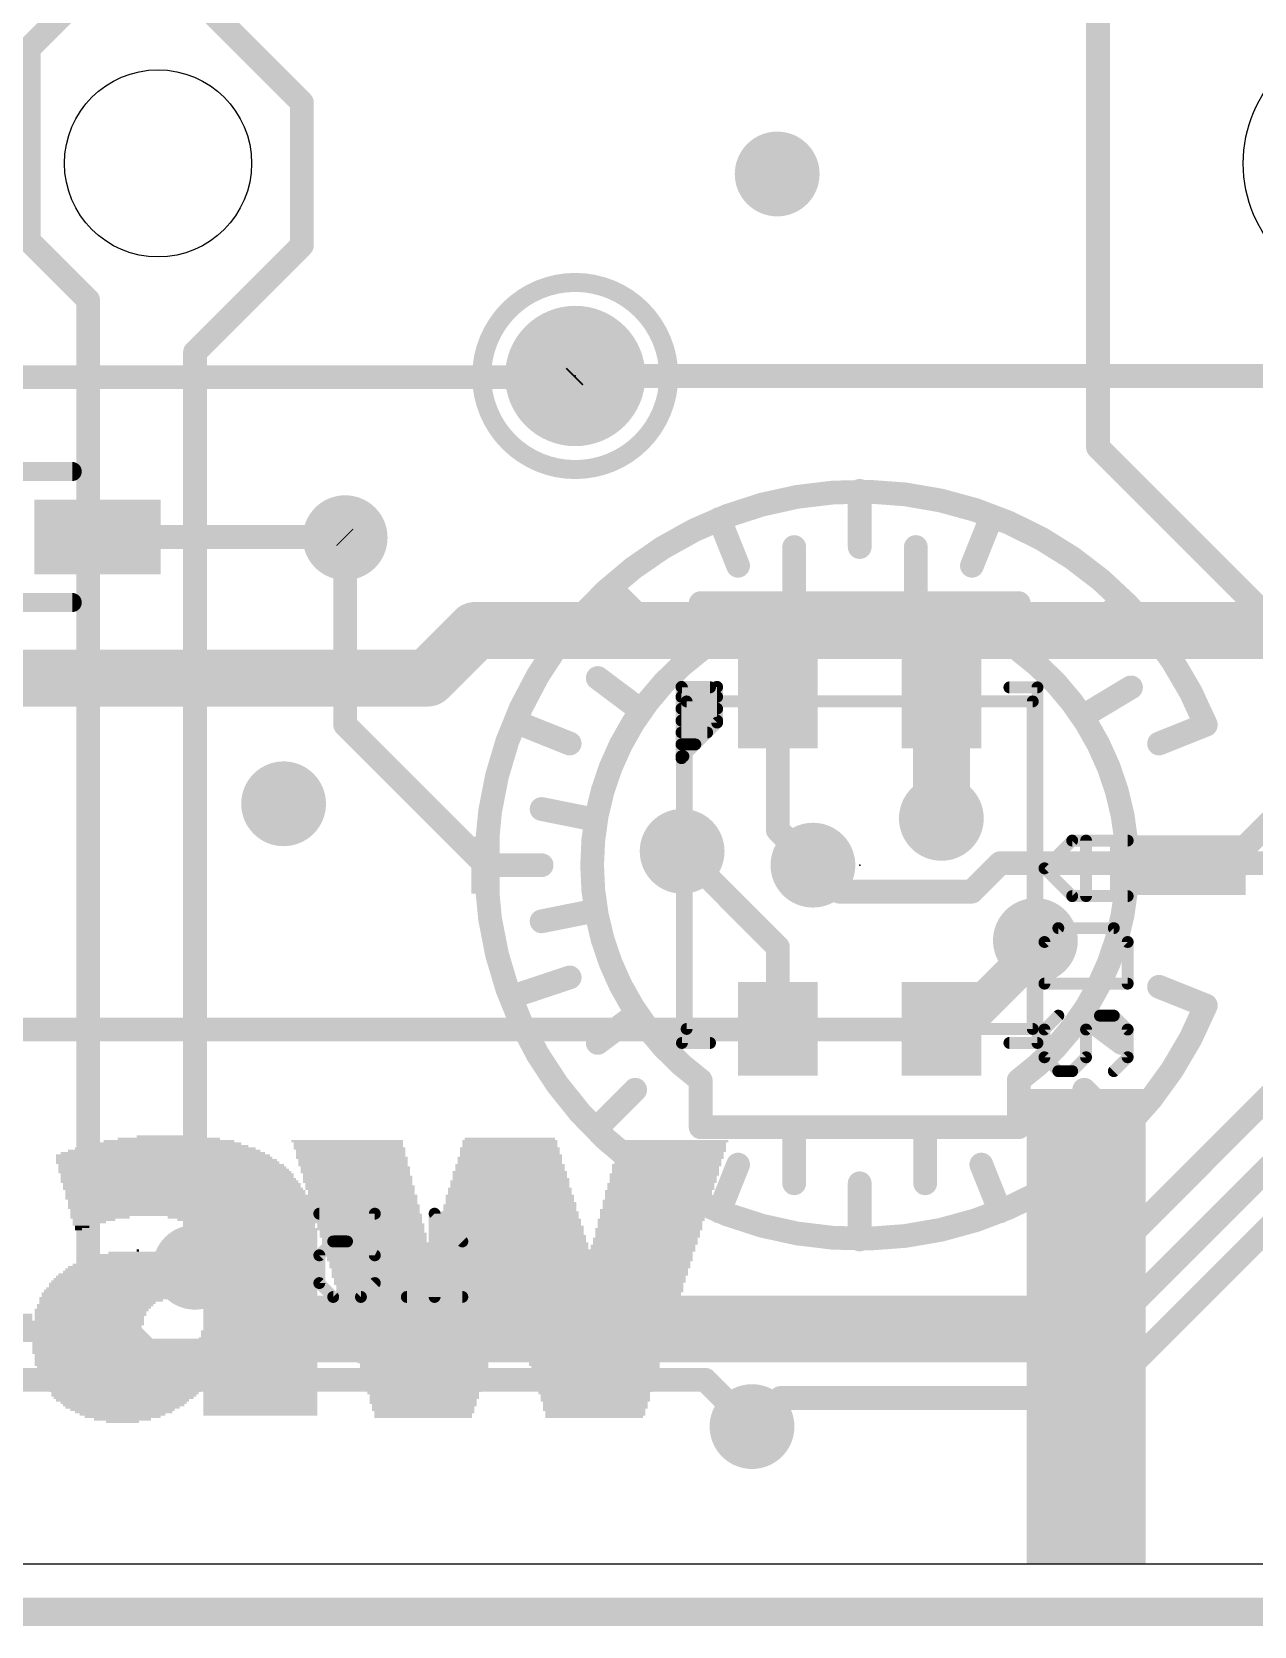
# Model space of a CAD drawing. Extents: x -30.6 to 30.6, y -30.6 to 30.6.
# Drawn here: x -16.35 to -3.28, y -30.63 to -13.59 of the extents above; entities that cross this region are included whole.
import ezdxf

# ---------------------------------------------------------------- set-up
doc = ezdxf.new("R2010")
doc.units = 0
for name, color, linetype in [('1', 12, 'CONTINUOUS'), ('16', 5, 'CONTINUOUS'), ('18', 110, 'CONTINUOUS'), ('20', 53, 'CONTINUOUS'), ('21', 40, 'CONTINUOUS'), ('22', 53, 'CONTINUOUS'), ('23', 40, 'CONTINUOUS'), ('24', 6, 'CONTINUOUS')]:
    doc.layers.add(name, color=color, linetype=linetype)

# ---------------------------------------------------------------- blocks, each defined once
blk = doc.blocks.new('RECT')
blk.add_solid([(-0.5, -0.5), (0.5, -0.5), (-0.5, 0.5), (0.5, 0.5)])
blk = doc.blocks.new('PIE')
at = {"const_width": 0.5}
blk.add_lwpolyline([(0, -0.25, 1), (0, 0.25, 1), (0, -0.25)], format="xyb", dxfattribs=at)
blk = doc.blocks.new('ROUNDV')
at = {"const_width": 0.5}
blk.add_lwpolyline([(0, -0.25, 1), (0, 0.25, 1), (0, -0.25)], format="xyb", dxfattribs=at)

msp = doc.modelspace()

# ---------------------------------------------------------------- linework, layer by layer
at = {"layer": '1'}
for points, const_width in [([(-16.4794, -17.2854), (-10.5544, -17.2854)], 0.254), ([(-10.5544, -17.2854), (-10.541, -17.272)], 0.254), ([(-10.541, -17.272), (0.2406, -17.272)], 0.254), ([(-15.647, -18.993), (-13.007, -18.993)], 0.254), ([(-13.007, -18.993), (-13, -19)], 0.254), ([(-11.61, -19.992), (-12.118, -20.5)], 0.6096), ([(-6.627, -19.992), (-11.61, -19.992)], 0.6096), ([(-6.627, -19.992), (2.024, -19.992)], 0.6096), ([(-6.627, -19.992), (-6.627, -22)], 0.6096), ([(-12.118, -20.5), (-17.018, -20.5)], 0.6096), ([(-7.7166, -22.7834), (-8, -22.5)], 0.254), ([(-5.9981, -22.479), (-6.3025, -22.7834)], 0.254), ([(-0.127, -22.479), (-5.9981, -22.479)], 0.254), ([(-6.3025, -22.7834), (-7.7166, -22.7834)], 0.254), ([(-5.6219, -23.5289), (-5.6219, -23.3049)], 0.254), ([(-6.35, -24.257), (-5.6219, -23.5289)], 0.254), ([(-21.243, -24.257), (-6.35, -24.257)], 0.254), ([(-13.97, -27.432), (-14.605, -26.797)], 0.254), ([(-5.08, -27.432), (-13.97, -27.432)], 0.254), ([(-21.717, -28), (-9.151, -28)], 0.254), ([(-9.151, -28), (-8.651, -28.5)], 0.254), ([(-30.48, -30.48), (30.48, -30.48)], 0.3048)]:
    msp.add_lwpolyline(points, dxfattribs=dict(at, const_width=const_width))
for points, const_width in [([(-10.5993, -17.2405, 1), (-10.5095, -17.3303)], 0.127), ([(-10.541, -17.2085, 1), (-10.541, -17.3355)], 0.127), ([(-10.4961, -17.3169, 1), (-10.5859, -17.2271)], 0.127), ([(-10.5544, -17.3489, 1), (-10.5544, -17.2219)], 0.127), ([(-15.647, -18.9295, 1), (-15.647, -19.0565)], 0.127), ([(-12.9621, -18.9481, 1), (-13.0519, -19.0379)], 0.127), ([(-13.0449, -19.0449, 1), (-12.9551, -18.9551)], 0.127), ([(-13.007, -19.0565, 1), (-13.007, -18.9295)], 0.127), ([(-11.61, -19.8396, 1), (-11.61, -20.1444)], 0.3048), ([(-11.5022, -20.0998, 1), (-11.7178, -19.8842)], 0.3048), ([(-6.627, -19.8396, 1), (-6.627, -20.1444)], 0.3048), ([(-6.4746, -19.992, 1), (-6.7794, -19.992)], 0.3048), ([(-6.627, -20.1444, 1), (-6.627, -19.8396)], 0.3048), ([(-12.2258, -20.3922, 1), (-12.0102, -20.6078)], 0.3048), ([(-12.118, -20.6524, 1), (-12.118, -20.3476)], 0.3048), ([(-6.7794, -22, 1), (-6.4746, -22)], 0.3048), ([(-7.9551, -22.4551, 1), (-8.0449, -22.5449)], 0.127), ([(-5.9981, -22.4155, 1), (-5.9981, -22.5425)], 0.127), ([(-5.9532, -22.5239, 1), (-6.043, -22.4341)], 0.127), ([(-7.7166, -22.7199, 1), (-7.7166, -22.8469)], 0.127), ([(-6.3025, -22.8469, 1), (-6.3025, -22.7199)], 0.127), ([(-7.7615, -22.8283, 1), (-7.6717, -22.7385)], 0.127), ([(-6.3474, -22.7385, 1), (-6.2576, -22.8283)], 0.127), ([(-5.5584, -23.3049, 1), (-5.6854, -23.3049)], 0.127), ([(-5.6854, -23.5289, 1), (-5.5584, -23.5289)], 0.127), ([(-5.577, -23.5738, 1), (-5.6668, -23.484)], 0.127), ([(-6.3949, -24.2121, 1), (-6.3051, -24.3019)], 0.127), ([(-6.35, -24.3205, 1), (-6.35, -24.1935)], 0.127), ([(-14.5601, -26.7521, 1), (-14.6499, -26.8419)], 0.127), ([(-13.97, -27.3685, 1), (-13.97, -27.4955)], 0.127), ([(-14.0149, -27.4769, 1), (-13.9251, -27.3871)], 0.127), ([(-5.08, -27.4955, 1), (-5.08, -27.3685)], 0.127), ([(-9.1061, -27.9551, 1), (-9.1959, -28.0449)], 0.127), ([(-9.151, -28.0635, 1), (-9.151, -27.9365)], 0.127), ([(-8.6959, -28.5449, 1), (-8.6061, -28.4551)], 0.127)]:
    msp.add_lwpolyline(points, format="xyb", dxfattribs=dict(at, const_width=const_width))
at = {"layer": '16'}
for points, const_width in [([(-4.953, -18.034), (-4.953, -12.319)], 0.254), ([(-16.381, -13.7705), (-15.0622, -12.4517)], 0.254), ([(-13.462, -14.351), (-14.605, -13.208)], 0.254), ([(-16.381, -15.826), (-16.381, -13.7705)], 0.254), ([(-13.462, -15.875), (-13.462, -14.351)], 0.254), ([(-15.748, -16.459), (-16.381, -15.826)], 0.254), ([(-14.605, -17.018), (-13.462, -15.875)], 0.254), ([(-15.748, -27.051), (-15.748, -16.459)], 0.254), ([(-14.605, -26.797), (-14.605, -17.018)], 0.254), ([(-2.794, -20.193), (-4.953, -18.034)], 0.254), ([(-7.5, -18.5), (-7.5, -19.1)], 0.254), ([(-9, -18.8), (-8.8, -19.3)], 0.254), ([(-6.1, -18.8), (-6.3, -19.3)], 0.254), ([(-13, -21), (-13, -19)], 0.254), ([(-8.2, -19.7), (-8.2, -19.1)], 0.254), ([(-6.9, -19.7), (-6.9, -19.1)], 0.254), ([(-10.1, -19.6), (-9.8, -19.9)], 0.254), ([(-9.2, -20.2), (-9.2, -19.7)], 0.254), ([(-9.2, -19.7), (-8.2, -19.7)], 0.254), ([(-8.2, -19.7), (-6.9, -19.7)], 0.254), ([(-6.9, -19.7), (-5.8, -19.7)], 0.254), ([(-5.8, -20.2), (-5.8, -19.7)], 0.254), ([(-4.7, -19.7), (-5.1, -20)], 0.254), ([(-9.9, -20.8), (-10.3, -20.5)], 0.254), ([(-6.625, -20.75), (-6.625, -21.998)], 0.6096), ([(-5.1, -20.9), (-4.6, -20.6)], 0.254), ([(-8.375, -20.75), (-8.375, -22.125)], 0.254), ([(-11.5, -22.5), (-13, -21)], 0.254), ([(-11.1, -21), (-10.6, -21.2)], 0.254), ([(-3.8, -21), (-4.3, -21.2)], 0.254), ([(-3.577, -22.5), (-2.794, -21.717)], 0.254), ([(-10.4, -22), (-10.9, -21.9)], 0.254), ([(-6.625, -21.998), (-6.627, -22)], 0.6096), ([(-8.375, -22.125), (-8, -22.5)], 0.254), ([(-8.375, -23.375), (-9.398, -22.352)], 0.254), ([(-11.5, -22.5), (-10.9, -22.5)], 0.254), ([(-4.1, -22.5), (-3.577, -22.5)], 0.254), ([(-5.3848, -27.2288), (-0.8382, -22.6822)], 0.254), ([(-10.4, -23), (-10.9, -23.1)], 0.254), ([(-8.375, -24.25), (-8.375, -23.375)], 0.254), ([(-6.567, -24.25), (-5.6219, -23.3049)], 0.254), ([(-11.2, -23.9), (-10.6, -23.7)], 0.254), ([(-3.8, -24), (-4.3, -23.8)], 0.254), ([(-9.9, -24.1), (-10.3, -24.4)], 0.254), ([(-5.1, -24.1), (-4.7, -24.4)], 0.254), ([(-6.625, -24.25), (-6.567, -24.25)], 0.254), ([(-5.0866, -27.686), (-1.8004, -24.3998)], 0.254), ([(-9.2, -24.8), (-9.2, -25.3)], 0.254), ([(-5.8, -24.8), (-5.8, -25.3)], 0.254), ([(-10.3, -25.3), (-9.9, -24.9)], 0.254), ([(-4.7, -25.3), (-5.1, -24.9)], 0.254), ([(-9.2, -25.3), (-8.2, -25.3)], 0.254), ([(-8.2, -25.3), (-6.8, -25.3)], 0.254), ([(-8.2, -25.3), (-8.2, -25.9)], 0.254), ([(-6.8, -25.3), (-5.8, -25.3)], 0.254), ([(-6.8, -25.3), (-6.8, -25.9)], 0.254), ([(-9, -26.2), (-8.8, -25.7)], 0.254), ([(-6, -26.2), (-6.2, -25.7)], 0.254), ([(-7.5, -26.5), (-7.5, -25.9)], 0.254), ([(-2.754, -26), (-4.948, -28.194)], 0.254), ([(-14.605, -26.797), (-14.1732, -27.2288)], 0.254), ([(-15.113, -27.686), (-15.748, -27.051)], 0.254), ([(-14.1732, -27.2288), (-5.3848, -27.2288)], 0.254), ([(-15.113, -27.686), (-5.0866, -27.686)], 0.254), ([(-8.345, -28.194), (-8.651, -28.5)], 0.254), ([(-4.948, -28.194), (-8.345, -28.194)], 0.254), ([(-30.48, -30.48), (30.48, -30.48)], 0.3048)]:
    msp.add_lwpolyline(points, dxfattribs=dict(at, const_width=const_width))
for points, const_width in [([(-16.3175, -13.7705, 1), (-16.4445, -13.7705)], 0.127), ([(-16.4259, -13.7256, 1), (-16.3361, -13.8154)], 0.127), ([(-13.3985, -14.351, 1), (-13.5255, -14.351)], 0.127), ([(-13.5069, -14.3959, 1), (-13.4171, -14.3061)], 0.127), ([(-16.3361, -15.7811, 1), (-16.4259, -15.8709)], 0.127), ([(-16.4445, -15.826, 1), (-16.3175, -15.826)], 0.127), ([(-13.5255, -15.875, 1), (-13.3985, -15.875)], 0.127), ([(-13.4171, -15.9199, 1), (-13.5069, -15.8301)], 0.127), ([(-15.6845, -16.459, 1), (-15.8115, -16.459)], 0.127), ([(-15.7929, -16.5039, 1), (-15.7031, -16.4141)], 0.127), ([(-14.5415, -17.018, 1), (-14.6685, -17.018)], 0.127), ([(-14.6499, -16.9731, 1), (-14.5601, -17.0629)], 0.127), ([(-4.9081, -17.9891, 1), (-4.9979, -18.0789)], 0.127), ([(-5.0165, -18.034, 1), (-4.8895, -18.034)], 0.127), ([(-3.8, -21, 5.1283), (-3.8, -24)], 0.254), ([(-7.4365, -18.5, 1), (-7.5635, -18.5)], 0.127), ([(-8.941, -18.7764, 1), (-9.059, -18.8236)], 0.127), ([(-6.041, -18.8236, 1), (-6.159, -18.7764)], 0.127), ([(-12.9365, -19, 1), (-13.0635, -19)], 0.127), ([(-8.1365, -19.1, 1), (-8.2635, -19.1)], 0.127), ([(-7.5635, -19.1, 1), (-7.4365, -19.1)], 0.127), ([(-6.8365, -19.1, 1), (-6.9635, -19.1)], 0.127), ([(-8.859, -19.3236, 1), (-8.741, -19.2764)], 0.127), ([(-6.359, -19.2764, 1), (-6.241, -19.3236)], 0.127), ([(-10.0551, -19.5551, 1), (-10.1449, -19.6449)], 0.127), ([(-9.1365, -19.7, 1), (-9.2635, -19.7)], 0.127), ([(-9.2, -19.6365, 1), (-9.2, -19.7635)], 0.127), ([(-8.2, -19.6365, 1), (-8.2, -19.7635)], 0.127), ([(-8.2, -19.7635, 1), (-8.2, -19.6365)], 0.127), ([(-6.9, -19.6365, 1), (-6.9, -19.7635)], 0.127), ([(-6.9, -19.7635, 1), (-6.9, -19.6365)], 0.127), ([(-5.7365, -19.7, 1), (-5.8635, -19.7)], 0.127), ([(-5.8, -19.7635, 1), (-5.8, -19.6365)], 0.127), ([(-4.6619, -19.7508, 1), (-4.7381, -19.6492)], 0.127), ([(-8.2635, -19.7, 1), (-8.1365, -19.7)], 0.127), ([(-6.9635, -19.7, 1), (-6.8365, -19.7)], 0.127), ([(-9.8449, -19.9449, 1), (-9.7551, -19.8551)], 0.127), ([(-5.1381, -19.9492, 1), (-5.0619, -20.0508)], 0.127), ([(-9.2, -20.2, 0.5044), (-9.2, -24.8)], 0.254), ([(-9.1623, -20.2511, 1), (-9.2377, -20.1489)], 0.127), ([(-5.8, -24.8, 0.5044), (-5.8, -20.2)], 0.254), ([(-5.7623, -20.1489, 1), (-5.8377, -20.2511)], 0.127), ([(-9.2635, -20.2, 1), (-9.1365, -20.2)], 0.127), ([(-5.8635, -20.2, 1), (-5.7365, -20.2)], 0.127), ([(-10.2619, -20.4492, 1), (-10.3381, -20.5508)], 0.127), ([(-6.4726, -20.75, 1), (-6.7774, -20.75)], 0.3048), ([(-4.5673, -20.6545, 1), (-4.6327, -20.5455)], 0.127), ([(-9.9381, -20.8508, 1), (-9.8619, -20.7492)], 0.127), ([(-8.3115, -20.75, 1), (-8.4385, -20.75)], 0.127), ([(-5.1327, -20.8455, 1), (-5.0673, -20.9545)], 0.127), ([(-12.9551, -20.9551, 1), (-13.0449, -21.0449)], 0.127), ([(-13.0635, -21, 1), (-12.9365, -21)], 0.127), ([(-11.0764, -20.941, 1), (-11.1236, -21.059)], 0.127), ([(-3.8588, -21.0239, 1), (-3.7412, -20.9761)], 0.127), ([(-3.7764, -21.059, 1), (-3.8236, -20.941)], 0.127), ([(-10.6236, -21.259, 1), (-10.5764, -21.141)], 0.127), ([(-4.3236, -21.141, 1), (-4.2764, -21.259)], 0.127), ([(-10.8875, -21.8377, 1), (-10.9125, -21.9623)], 0.127), ([(-6.7348, -21.8922, 1), (-6.5192, -22.1078)], 0.3048), ([(-6.5172, -22.1058, 1), (-6.7328, -21.8902)], 0.3048), ([(-10.4125, -22.0623, 1), (-10.3875, -21.9377)], 0.127), ([(-6.7774, -21.998, 1), (-6.4726, -21.998)], 0.3048), ([(-8.3301, -22.0801, 1), (-8.4199, -22.1699)], 0.127), ([(-8.4385, -22.125, 1), (-8.3115, -22.125)], 0.127), ([(-9.3531, -22.3071, 1), (-9.4429, -22.3969)], 0.127), ([(-11.5, -22.4365, 1), (-11.5, -22.5635)], 0.127), ([(-11.5449, -22.5449, 1), (-11.4551, -22.4551)], 0.127), ([(-10.9, -22.5635, 1), (-10.9, -22.4365)], 0.127), ([(-8.0449, -22.5449, 1), (-7.9551, -22.4551)], 0.127), ([(-4.1, -22.4365, 1), (-4.1, -22.5635)], 0.127), ([(-3.6219, -22.4551, 1), (-3.5321, -22.5449)], 0.127), ([(-3.577, -22.5635, 1), (-3.577, -22.4365)], 0.127), ([(-10.9125, -23.0377, 1), (-10.8875, -23.1623)], 0.127), ([(-10.3875, -23.0623, 1), (-10.4125, -22.9377)], 0.127), ([(-8.3115, -23.375, 1), (-8.4385, -23.375)], 0.127), ([(-8.4199, -23.4199, 1), (-8.3301, -23.3301)], 0.127), ([(-5.577, -23.3498, 1), (-5.6668, -23.26)], 0.127), ([(-10.5799, -23.7602, 1), (-10.6201, -23.6398)], 0.127), ([(-4.2764, -23.741, 1), (-4.3236, -23.859)], 0.127), ([(-11.2201, -23.8398, 1), (-11.1799, -23.9602)], 0.127), ([(-9.8619, -24.1508, 1), (-9.9381, -24.0492)], 0.127), ([(-5.0619, -24.0492, 1), (-5.1381, -24.1508)], 0.127), ([(-3.7412, -24.0239, 1), (-3.8588, -23.9761)], 0.127), ([(-3.8236, -24.059, 1), (-3.7764, -23.941)], 0.127), ([(-8.4385, -24.25, 1), (-8.3115, -24.25)], 0.127), ([(-6.625, -24.1865, 1), (-6.625, -24.3135)], 0.127), ([(-6.6119, -24.2051, 1), (-6.5221, -24.2949)], 0.127), ([(-6.567, -24.3135, 1), (-6.567, -24.1865)], 0.127), ([(-10.3381, -24.3492, 1), (-10.2619, -24.4508)], 0.127), ([(-4.7381, -24.4508, 1), (-4.6619, -24.3492)], 0.127), ([(-9.1365, -24.8, 1), (-9.2635, -24.8)], 0.127), ([(-9.2377, -24.8511, 1), (-9.1623, -24.7489)], 0.127), ([(-5.7365, -24.8, 1), (-5.8635, -24.8)], 0.127), ([(-5.8377, -24.7489, 1), (-5.7623, -24.8511)], 0.127), ([(-9.8551, -24.9449, 1), (-9.9449, -24.8551)], 0.127), ([(-5.0551, -24.8551, 1), (-5.1449, -24.9449)], 0.127), ([(-10.3449, -25.2551, 1), (-10.2551, -25.3449)], 0.127), ([(-9.2, -25.2365, 1), (-9.2, -25.3635)], 0.127), ([(-8.2, -25.2365, 1), (-8.2, -25.3635)], 0.127), ([(-8.1365, -25.3, 1), (-8.2635, -25.3)], 0.127), ([(-8.2, -25.3635, 1), (-8.2, -25.2365)], 0.127), ([(-6.8, -25.2365, 1), (-6.8, -25.3635)], 0.127), ([(-6.7365, -25.3, 1), (-6.8635, -25.3)], 0.127), ([(-6.8, -25.3635, 1), (-6.8, -25.2365)], 0.127), ([(-5.8, -25.3635, 1), (-5.8, -25.2365)], 0.127), ([(-4.7449, -25.3449, 1), (-4.6551, -25.2551)], 0.127), ([(-9.2635, -25.3, 1), (-9.1365, -25.3)], 0.127), ([(-5.8635, -25.3, 1), (-5.7365, -25.3)], 0.127), ([(-8.741, -25.7236, 1), (-8.859, -25.6764)], 0.127), ([(-6.141, -25.6764, 1), (-6.259, -25.7236)], 0.127), ([(-8.2635, -25.9, 1), (-8.1365, -25.9)], 0.127), ([(-7.4365, -25.9, 1), (-7.5635, -25.9)], 0.127), ([(-6.8635, -25.9, 1), (-6.7365, -25.9)], 0.127), ([(-9.059, -26.1764, 1), (-8.941, -26.2236)], 0.127), ([(-6.059, -26.2236, 1), (-5.941, -26.1764)], 0.127), ([(-7.5635, -26.5, 1), (-7.4365, -26.5)], 0.127), ([(-14.5601, -26.7521, 1), (-14.6499, -26.8419)], 0.127), ([(-14.6685, -26.797, 1), (-14.5415, -26.797)], 0.127), ([(-15.7031, -27.0061, 1), (-15.7929, -27.0959)], 0.127), ([(-15.8115, -27.051, 1), (-15.6845, -27.051)], 0.127), ([(-14.1732, -27.1653, 1), (-14.1732, -27.2923)], 0.127), ([(-14.2181, -27.2737, 1), (-14.1283, -27.1839)], 0.127), ([(-5.4297, -27.1839, 1), (-5.3399, -27.2737)], 0.127), ([(-5.3848, -27.2923, 1), (-5.3848, -27.1653)], 0.127), ([(-15.113, -27.6225, 1), (-15.113, -27.7495)], 0.127), ([(-15.1579, -27.7309, 1), (-15.0681, -27.6411)], 0.127), ([(-5.1315, -27.6411, 1), (-5.0417, -27.7309)], 0.127), ([(-5.0866, -27.7495, 1), (-5.0866, -27.6225)], 0.127), ([(-8.345, -28.1305, 1), (-8.345, -28.2575)], 0.127), ([(-8.3001, -28.2389, 1), (-8.3899, -28.1491)], 0.127), ([(-4.9929, -28.1491, 1), (-4.9031, -28.2389)], 0.127), ([(-4.948, -28.2575, 1), (-4.948, -28.1305)], 0.127), ([(-8.6959, -28.4551, 1), (-8.6061, -28.5449)], 0.127)]:
    msp.add_lwpolyline(points, format="xyb", dxfattribs=dict(at, const_width=const_width))
at = {"layer": '20'}
msp.add_line((29.972, -29.972), (-30.028, -29.972), dxfattribs=at)
for centre, radius in [((-2, -15), 1.4), ((-15, -15), 1)]:
    msp.add_circle(centre, radius, dxfattribs=at)
at = {"layer": '21'}
for points, const_width in [([(-10.541, -18.272, 1), (-10.541, -16.272, 1), (-10.541, -18.272)], 0.2032), ([(-15.917, -18.3438, 1), (-15.917, -18.2422)], 0.1016), ([(-15.917, -19.7438, 1), (-15.917, -19.6422)], 0.1016), ([(-5.2287, -22.2055, 1), (-5.2287, -22.269)], 0.0635), ([(-5.2062, -22.2597, 1), (-5.2511, -22.2148)], 0.0635), ([(-5.0486, -22.2373, 1), (-5.1121, -22.2373)], 0.0635), ([(-4.6355, -22.269, 1), (-4.6355, -22.2055)], 0.0635), ([(-5.5028, -22.5114, 1), (-5.5477, -22.5563)], 0.0635), ([(-5.5477, -22.5114, 1), (-5.5028, -22.5563)], 0.0635), ([(-5.2287, -22.7987, 1), (-5.2287, -22.8622)], 0.0635), ([(-5.2511, -22.8529, 1), (-5.2062, -22.808)], 0.0635), ([(-5.1121, -22.8305, 1), (-5.0486, -22.8305)], 0.0635), ([(-4.6355, -22.8622, 1), (-4.6355, -22.7987)], 0.0635), ([(-5.377, -23.1411, 1), (-5.377, -23.2046)], 0.0635), ([(-5.3545, -23.1953, 1), (-5.3994, -23.1504)], 0.0635), ([(-4.7613, -23.1504, 1), (-4.8062, -23.1953)], 0.0635), ([(-4.7838, -23.2046, 1), (-4.7838, -23.1411)], 0.0635), ([(-5.4935, -23.3211, 1), (-5.557, -23.3211)], 0.0635), ([(-5.5477, -23.2987, 1), (-5.5028, -23.3436)], 0.0635), ([(-4.6038, -23.3211, 1), (-4.6673, -23.3211)], 0.0635), ([(-4.658, -23.3436, 1), (-4.613, -23.2987)], 0.0635), ([(-5.5253, -23.7342, 1), (-5.5253, -23.7977)], 0.0635), ([(-5.557, -23.766, 1), (-5.4935, -23.766)], 0.0635), ([(-4.6673, -23.766, 1), (-4.6038, -23.766)], 0.0635), ([(-4.6355, -23.7977, 1), (-4.6355, -23.7342)], 0.0635), ([(-5.4935, -24.2566, 1), (-5.557, -24.2566)], 0.0635), ([(-5.3545, -24.1308, 1), (-5.3994, -24.0859)], 0.0635), ([(-5.0486, -24.2566, 1), (-5.1121, -24.2566)], 0.0635), ([(-4.9321, -24.0766, 1), (-4.9321, -24.1401)], 0.0635), ([(-4.9096, -24.1308, 1), (-4.9545, -24.0859)], 0.0635), ([(-4.7613, -24.0859, 1), (-4.8062, -24.1308)], 0.0635), ([(-4.7838, -24.1401, 1), (-4.7838, -24.0766)], 0.0635), ([(-4.6038, -24.2566, 1), (-4.6673, -24.2566)], 0.0635), ([(-5.5477, -24.2342, 1), (-5.5028, -24.2791)], 0.0635), ([(-5.1028, -24.2342, 1), (-5.0579, -24.2791)], 0.0635), ([(-4.658, -24.2791, 1), (-4.613, -24.2342)], 0.0635), ([(-5.557, -24.5532, 1), (-5.4935, -24.5532)], 0.0635), ([(-5.5028, -24.5308, 1), (-5.5477, -24.5757)], 0.0635), ([(-5.1121, -24.5532, 1), (-5.0486, -24.5532)], 0.0635), ([(-5.0579, -24.5757, 1), (-5.1028, -24.5308)], 0.0635), ([(-4.6673, -24.5532, 1), (-4.6038, -24.5532)], 0.0635), ([(-4.613, -24.5757, 1), (-4.658, -24.5308)], 0.0635), ([(-5.377, -24.6698, 1), (-5.377, -24.7333)], 0.0635), ([(-5.3994, -24.724, 1), (-5.3545, -24.679)], 0.0635), ([(-5.2511, -24.679, 1), (-5.2062, -24.724)], 0.0635), ([(-5.2287, -24.7333, 1), (-5.2287, -24.6698)], 0.0635), ([(-4.8062, -24.679, 1), (-4.7613, -24.724)], 0.0635)]:
    msp.add_lwpolyline(points, format="xyb", dxfattribs=dict(at, const_width=const_width))
for points, const_width in [([(-17.917, -18.293), (-15.917, -18.293)], 0.2032), ([(-15.917, -19.693), (-17.917, -19.693)], 0.2032), ([(-5.5253, -22.5339), (-5.2287, -22.2373)], 0.127), ([(-5.2287, -22.2373), (-4.6355, -22.2373)], 0.127), ([(-5.0804, -22.8305), (-5.0804, -22.2373)], 0.127), ([(-5.2287, -22.8305), (-5.5253, -22.5339)], 0.127), ([(-4.6355, -22.8305), (-5.2287, -22.8305)], 0.127), ([(-5.377, -23.1728), (-5.5253, -23.3211)], 0.127), ([(-4.7838, -23.1728), (-5.377, -23.1728)], 0.127), ([(-4.6355, -23.3211), (-4.7838, -23.1728)], 0.127), ([(-5.5253, -23.3211), (-5.5253, -23.766)], 0.127), ([(-4.6355, -23.766), (-4.6355, -23.3211)], 0.127), ([(-5.5253, -23.766), (-4.6355, -23.766)], 0.127), ([(-5.377, -24.1083), (-5.5253, -24.2566)], 0.127), ([(-5.5253, -24.2566), (-5.5253, -24.5532)], 0.127), ([(-5.0804, -24.2566), (-4.9321, -24.1083)], 0.127), ([(-5.0804, -24.5532), (-5.0804, -24.2566)], 0.127), ([(-4.9321, -24.1083), (-4.7838, -24.1083)], 0.127), ([(-4.7838, -24.1083), (-4.6355, -24.2566)], 0.127), ([(-4.6355, -24.2566), (-4.6355, -24.5532)], 0.127), ([(-5.5253, -24.5532), (-5.377, -24.7015)], 0.127), ([(-5.2287, -24.7015), (-5.0804, -24.5532)], 0.127), ([(-4.6355, -24.5532), (-4.7838, -24.7015)], 0.127), ([(-5.377, -24.7015), (-5.2287, -24.7015)], 0.127)]:
    msp.add_lwpolyline(points, dxfattribs=dict(at, const_width=const_width))
at = {"layer": '22', "const_width": 0.127}
for points in [[(-9.405, -20.595), (-9.024, -20.595)], [(-9.405, -21.357), (-9.405, -20.595)], [(-9.1, -20.6), (-9.4, -20.6)], [(-9.4, -20.6), (-9.4, -24.4)], [(-9.024, -20.595), (-9.024, -20.976)], [(-5.9, -20.6), (-5.6, -20.6)], [(-5.6, -20.6), (-5.6, -24.4)], [(-9.405, -20.701), (-9.024, -20.701)], [(-9.405, -20.828), (-9.024, -20.828)], [(-9.35, -24.25), (-9.35, -20.75)], [(-9.35, -20.75), (-5.65, -20.75)], [(-5.65, -20.75), (-5.65, -24.25)], [(-9.405, -20.955), (-9.024, -20.955)], [(-9.024, -20.976), (-9.405, -21.357)], [(-9.405, -21.082), (-9.13, -21.082)], [(-9.405, -21.209), (-9.257, -21.209)], [(-9.405, -21.336), (-9.384, -21.336)], [(-5.65, -24.25), (-9.35, -24.25)], [(-9.4, -24.4), (-9.1, -24.4)], [(-5.6, -24.4), (-5.9, -24.4)], [(-13.2762, -26.2247), (-12.683, -26.2247)], [(-12.683, -26.2247), (-12.683, -26.6696)], [(-11.7475, -26.5213), (-12.0441, -26.2247)], [(-12.0441, -26.2247), (-12.0441, -27.1145)], [(-13.1279, -26.5213), (-13.2762, -26.6696)], [(-12.9796, -26.5213), (-13.1279, -26.5213)], [(-12.683, -26.6696), (-12.9796, -26.5213)], [(-13.2762, -26.6696), (-13.2762, -26.9662)], [(-13.2762, -26.9662), (-13.1279, -27.1145)], [(-12.8313, -27.1145), (-12.683, -26.9662)], [(-13.1279, -27.1145), (-12.8313, -27.1145)], [(-11.7475, -27.1145), (-12.3407, -27.1145)]]:
    msp.add_lwpolyline(points, dxfattribs=at)
at = {"layer": '22', "const_width": 0.0635}
for points in [[(-9.3733, -20.595, 1), (-9.4368, -20.595)], [(-9.405, -20.5633, 1), (-9.405, -20.6268)], [(-9.3682, -20.6, 1), (-9.4318, -20.6)], [(-9.4, -20.5683, 1), (-9.4, -20.6318)], [(-9.1, -20.6318, 1), (-9.1, -20.5683)], [(-8.9923, -20.595, 1), (-9.0558, -20.595)], [(-9.024, -20.6268, 1), (-9.024, -20.5633)], [(-5.9, -20.5683, 1), (-5.9, -20.6318)], [(-5.5683, -20.6, 1), (-5.6318, -20.6)], [(-5.6, -20.6318, 1), (-5.6, -20.5683)], [(-9.405, -20.6693, 1), (-9.405, -20.7327)], [(-9.405, -20.7963, 1), (-9.405, -20.8597)], [(-9.3182, -20.75, 1), (-9.3818, -20.75)], [(-9.35, -20.7183, 1), (-9.35, -20.7817)], [(-9.024, -20.7327, 1), (-9.024, -20.6693)], [(-9.024, -20.8597, 1), (-9.024, -20.7963)], [(-5.6183, -20.75, 1), (-5.6818, -20.75)], [(-5.65, -20.7817, 1), (-5.65, -20.7183)], [(-9.405, -20.9233, 1), (-9.405, -20.9868)], [(-9.0558, -20.976, 1), (-8.9923, -20.976)], [(-9.0015, -20.9985, 1), (-9.0465, -20.9535)], [(-9.024, -20.9868, 1), (-9.024, -20.9233)], [(-9.405, -21.0503, 1), (-9.405, -21.1137)], [(-9.13, -21.1137, 1), (-9.13, -21.0503)], [(-9.405, -21.1773, 1), (-9.405, -21.2407)], [(-9.405, -21.3043, 1), (-9.405, -21.3678)], [(-9.384, -21.3678, 1), (-9.384, -21.3043)], [(-9.257, -21.2407, 1), (-9.257, -21.1773)], [(-9.4275, -21.3345, 1), (-9.3825, -21.3795)], [(-9.4368, -21.357, 1), (-9.3733, -21.357)], [(-9.35, -24.2183, 1), (-9.35, -24.2817)], [(-5.65, -24.2817, 1), (-5.65, -24.2183)], [(-9.4, -24.3683, 1), (-9.4, -24.4318)], [(-9.3818, -24.25, 1), (-9.3182, -24.25)], [(-9.1, -24.4318, 1), (-9.1, -24.3683)], [(-5.9, -24.3683, 1), (-5.9, -24.4318)], [(-5.6818, -24.25, 1), (-5.6183, -24.25)], [(-5.6, -24.4318, 1), (-5.6, -24.3683)], [(-9.4318, -24.4, 1), (-9.3682, -24.4)], [(-5.6318, -24.4, 1), (-5.5683, -24.4)], [(-13.2762, -26.193, 1), (-13.2762, -26.2565)], [(-12.6513, -26.2247, 1), (-12.7148, -26.2247)], [(-12.683, -26.2565, 1), (-12.683, -26.193)], [(-12.0123, -26.2247, 1), (-12.0758, -26.2247)], [(-12.0216, -26.2023, 1), (-12.0665, -26.2472)], [(-13.1279, -26.4896, 1), (-13.1279, -26.5531)], [(-13.1054, -26.5438, 1), (-13.1503, -26.4989)], [(-12.9654, -26.4929, 1), (-12.9938, -26.5497)], [(-12.9796, -26.5531, 1), (-12.9796, -26.4896)], [(-11.77, -26.5438, 1), (-11.725, -26.4989)], [(-13.2444, -26.6696, 1), (-13.3079, -26.6696)], [(-13.2986, -26.6472, 1), (-13.2537, -26.6921)], [(-12.7148, -26.6696, 1), (-12.6513, -26.6696)], [(-12.6972, -26.698, 1), (-12.6688, -26.6412)], [(-13.2537, -26.9438, 1), (-13.2986, -26.9887)], [(-12.6606, -26.9887, 1), (-12.7055, -26.9438)], [(-13.3079, -26.9662, 1), (-13.2444, -26.9662)], [(-13.1279, -27.0828, 1), (-13.1279, -27.1462)], [(-13.1503, -27.137, 1), (-13.1054, -27.092)], [(-12.8538, -27.092, 1), (-12.8089, -27.137)], [(-12.8313, -27.1462, 1), (-12.8313, -27.0828)], [(-12.3407, -27.0828, 1), (-12.3407, -27.1462)], [(-12.0758, -27.1145, 1), (-12.0123, -27.1145)], [(-11.7475, -27.1462, 1), (-11.7475, -27.0828)]]:
    msp.add_lwpolyline(points, format="xyb", dxfattribs=at)
at = {"layer": '23'}
msp.add_point((-10.541, -17.272), dxfattribs=at)
at = {"layer": '24'}
msp.add_point((-7.5, -22.5), dxfattribs=at)
msp.add_point((-7.5, -22.5), dxfattribs=at)

# ---------------------------------------------------------------- block references
at = {"layer": '1', "xscale": 1.5, "yscale": 1.5}
msp.add_blockref('PIE', (-10.541, -17.272), dxfattribs=at)
at = {"layer": '1'}
for p, xscale, yscale, rotation in [((-15.647, -18.993), 1.35, 0.8, 180), ((-5.08, -27.432), 5.08, 1.27, 270)]:
    msp.add_blockref('RECT', p, dxfattribs=dict(at, xscale=xscale, yscale=yscale, rotation=rotation))
at = {"layer": '16', "xscale": 0.85, "rotation": 180}
for p in [(-8.375, -20.75), (-6.625, -20.75), (-8.375, -24.25), (-6.625, -24.25)]:
    msp.add_blockref('RECT', p, dxfattribs=at)
at = {"layer": '16'}
for p, xscale, yscale, rotation in [((-11.5, -22.5), 0.6096, 0.3048, 90), ((-4.1, -22.5), 1.45, 0.635, 180)]:
    msp.add_blockref('RECT', p, dxfattribs=dict(at, xscale=xscale, yscale=yscale, rotation=rotation))
at = {"layer": '18', "xscale": 0.9064, "yscale": 0.9064}
for p in [(-8.382, -15.113), (-8.382, -15.113), (-13, -19), (-13, -19), (-13.6581, -21.844), (-13.6581, -21.844), (-6.627, -22), (-6.627, -22), (-9.398, -22.352), (-9.398, -22.352), (-8, -22.5), (-8, -22.5), (-5.6219, -23.3049), (-5.6219, -23.3049), (-14.605, -26.797), (-14.605, -26.797), (-8.651, -28.5), (-8.651, -28.5)]:
    msp.add_blockref('ROUNDV', p, dxfattribs=at)
at = {"layer": '21', "yscale": 0.0254}
for p, xscale in [((-14.9352, -25.5524), 2.0574), ((-14.9225, -25.527), 1.9304), ((-14.9098, -25.5016), 1.7526), ((-14.9098, -25.4762), 1.6002), ((-14.8844, -25.4508), 1.397), ((-14.8844, -25.4254), 1.0922), ((-14.8717, -25.4), 0.7112), ((-12.9794, -25.4508), 1.1938), ((-12.9667, -25.4762), 1.1684), ((-12.9667, -25.5016), 1.1684), ((-12.954, -25.527), 1.1938), ((-12.9413, -25.5524), 1.1684), ((-11.2395, -25.527), 1.0668), ((-11.2395, -25.5524), 1.0668), ((-11.2395, -25.4508), 1.016), ((-11.2395, -25.4762), 1.016), ((-11.2395, -25.5016), 1.016), ((-11.2395, -25.4254), 0.9652), ((-9.5123, -25.5016), 1.1684), ((-9.5123, -25.527), 1.1684), ((-9.5123, -25.5524), 1.1684), ((-9.4869, -25.4508), 1.1684), ((-9.4996, -25.4762), 1.143), ((-14.9479, -25.6032), 2.286), ((-14.9352, -25.6286), 2.3114), ((-14.9098, -25.654), 2.3622), ((-14.8971, -25.6794), 2.3876), ((-14.859, -25.7048), 2.413), ((-14.8463, -25.7302), 2.4384), ((-14.9479, -25.5778), 2.1844), ((-12.9413, -25.5778), 1.1684), ((-12.9413, -25.6032), 1.1684), ((-12.9286, -25.6286), 1.1938), ((-12.9159, -25.654), 1.1684), ((-12.9159, -25.6794), 1.1684), ((-12.9159, -25.7048), 1.1684), ((-12.8905, -25.7302), 1.1684), ((-11.2395, -25.7048), 1.1684), ((-11.2395, -25.7302), 1.1684), ((-11.2395, -25.6286), 1.1176), ((-11.2395, -25.654), 1.1176), ((-11.2395, -25.6794), 1.1176), ((-11.2395, -25.5778), 1.0668), ((-11.2268, -25.6032), 1.0922), ((-9.5631, -25.7048), 1.1684), ((-9.5758, -25.7302), 1.143), ((-9.5377, -25.6032), 1.1684), ((-9.5377, -25.6286), 1.1684), ((-9.5504, -25.654), 1.143), ((-9.5504, -25.6794), 1.143), ((-9.525, -25.5778), 1.143), ((-14.8336, -25.7556), 2.4638), ((-14.8209, -25.781), 2.4892), ((-14.7955, -25.8064), 2.4892), ((-14.7955, -25.8318), 2.4892), ((-14.7828, -25.8572), 2.5146), ((-14.7701, -25.8826), 2.54), ((-14.7447, -25.908), 2.54), ((-12.8905, -25.7556), 1.1684), ((-12.8905, -25.781), 1.1684), ((-12.8778, -25.8064), 1.143), ((-12.8651, -25.8318), 1.1684), ((-12.8651, -25.8572), 1.1684), ((-12.8651, -25.8826), 1.1684), ((-12.8524, -25.908), 1.143), ((-11.2395, -25.8826), 1.27), ((-11.2395, -25.908), 1.27), ((-11.2395, -25.781), 1.2192), ((-11.2395, -25.8064), 1.2192), ((-11.2395, -25.8318), 1.2192), ((-11.2268, -25.8572), 1.2446), ((-11.2395, -25.7556), 1.1684), ((-9.6266, -25.908), 1.143), ((-9.5885, -25.8064), 1.1684), ((-9.6012, -25.8318), 1.143), ((-9.6012, -25.8572), 1.143), ((-9.6012, -25.8826), 1.143), ((-9.5758, -25.7556), 1.143), ((-9.5758, -25.781), 1.143), ((-14.7447, -25.9334), 2.54), ((-14.732, -25.9588), 2.5654), ((-14.7066, -25.9842), 2.5654), ((-14.7066, -26.0096), 2.5654), ((-14.1097, -26.035), 3.7592), ((-14.1097, -26.0604), 3.7592), ((-12.8397, -25.9334), 1.1684), ((-12.8397, -25.9588), 1.1684), ((-12.827, -25.9842), 1.143), ((-12.827, -26.0096), 1.143), ((-11.2395, -26.035), 1.3716), ((-11.2395, -26.0604), 1.3716), ((-11.2395, -25.9588), 1.3208), ((-11.2395, -25.9842), 1.3208), ((-11.2395, -26.0096), 1.3208), ((-11.2395, -25.9334), 1.27), ((-9.652, -25.9842), 1.143), ((-9.652, -26.0096), 1.143), ((-9.652, -26.035), 1.143), ((-9.6647, -26.0604), 1.1176), ((-9.6266, -25.9334), 1.143), ((-9.6266, -25.9588), 1.143), ((-14.097, -26.0858), 3.7338), ((-14.097, -26.1112), 3.7338), ((-14.0843, -26.1366), 3.7592), ((-14.0843, -26.162), 3.7592), ((-14.0716, -26.1874), 3.7338), ((-14.0716, -26.2128), 3.7338), ((-14.0589, -26.2382), 3.7592), ((-11.2395, -26.2128), 1.4732), ((-11.2395, -26.2382), 1.4732), ((-11.2395, -26.1366), 1.4224), ((-11.2395, -26.162), 1.4224), ((-11.2395, -26.1874), 1.4224), ((-11.2395, -26.0858), 1.3716), ((-11.2268, -26.1112), 1.397), ((-9.7028, -26.1874), 1.143), ((-9.7028, -26.2128), 1.143), ((-9.7155, -26.2382), 1.1176), ((-9.6774, -26.0858), 1.143), ((-9.6774, -26.1112), 1.143), ((-9.6774, -26.1366), 1.143), ((-9.6901, -26.162), 1.1176), ((-15.621, -26.2636), 0.635), ((-15.6845, -26.289), 0.4572), ((-15.7353, -26.3144), 0.3556), ((-15.7861, -26.3398), 0.254), ((-15.8115, -26.3652), 0.1524), ((-15.8496, -26.3906), 0.0762), ((-13.5382, -26.2636), 2.7178), ((-13.4874, -26.289), 2.6162), ((-13.4493, -26.3144), 2.54), ((-13.9954, -26.3398), 1.3462), ((-13.9827, -26.3652), 1.3208), ((-13.3858, -26.3906), 2.4638), ((-13.9446, -26.416), 1.2954), ((-12.7254, -26.3398), 1.143), ((-12.7254, -26.3652), 1.143), ((-12.7127, -26.416), 1.1176), ((-11.2395, -26.3906), 1.5748), ((-11.2395, -26.416), 1.5748), ((-11.2395, -26.289), 1.524), ((-11.2395, -26.3144), 1.524), ((-11.2395, -26.3398), 1.524), ((-11.2268, -26.3652), 1.5494), ((-11.2395, -26.2636), 1.4732), ((-9.7536, -26.3906), 1.143), ((-9.7663, -26.416), 1.1176), ((-9.7282, -26.289), 1.143), ((-9.7409, -26.3144), 1.1176), ((-9.7409, -26.3398), 1.1176), ((-9.7409, -26.3652), 1.1176), ((-9.7155, -26.2636), 1.1176), ((-13.9319, -26.4414), 1.27), ((-13.9319, -26.4668), 1.27), ((-13.9192, -26.4922), 1.2446), ((-13.9192, -26.5176), 1.2446), ((-13.9192, -26.543), 1.2446), ((-13.9065, -26.5684), 1.2192), ((-12.7, -26.4414), 1.143), ((-12.7, -26.4668), 1.143), ((-12.6873, -26.4922), 1.1176), ((-12.6873, -26.5176), 1.1176), ((-12.6746, -26.543), 1.143), ((-12.6619, -26.5684), 1.1176), ((-11.2395, -26.543), 1.6764), ((-11.2395, -26.5684), 1.6764), ((-11.2395, -26.4668), 1.6256), ((-11.2395, -26.4922), 1.6256), ((-11.2395, -26.5176), 1.6256), ((-11.2395, -26.4414), 1.5748), ((-9.8171, -26.5684), 1.1176), ((-9.7917, -26.4922), 1.1176), ((-9.7917, -26.5176), 1.1176), ((-9.7917, -26.543), 1.1176), ((-9.7663, -26.4414), 1.1176), ((-9.7663, -26.4668), 1.1176), ((-14.5796, -26.7462), 2.5654), ((-15.1765, -26.7208), 1.27), ((-15.1765, -26.6954), 1.1176), ((-15.1892, -26.67), 0.889), ((-15.2146, -26.6446), 0.635), ((-15.2146, -26.6192), 0.0254), ((-13.9065, -26.5938), 1.2192), ((-13.9065, -26.6192), 1.2192), ((-13.9065, -26.6446), 1.2192), ((-13.9065, -26.67), 1.2192), ((-13.9065, -26.6954), 1.2192), ((-13.9065, -26.7208), 1.2192), ((-12.6619, -26.5938), 1.1176), ((-11.2395, -26.6192), 3.9624), ((-11.2522, -26.6446), 3.937), ((-11.2395, -26.67), 3.9116), ((-11.2395, -26.6954), 3.9116), ((-11.2395, -26.7208), 3.9116), ((-11.2395, -26.7462), 3.8608), ((-11.2395, -26.5938), 1.6764), ((-9.8171, -26.5938), 1.1176), ((-14.7066, -26.924), 2.8194), ((-14.6939, -26.8986), 2.794), ((-14.6812, -26.8732), 2.7686), ((-14.6558, -26.8478), 2.7178), ((-14.6431, -26.8224), 2.6924), ((-14.6304, -26.797), 2.667), ((-14.605, -26.7716), 2.6162), ((-11.2395, -26.7716), 3.8608), ((-11.2395, -26.797), 3.8608), ((-11.2395, -26.8224), 3.81), ((-11.2395, -26.8478), 3.81), ((-11.2395, -26.8732), 3.81), ((-11.2522, -26.8986), 3.7846), ((-11.2395, -26.924), 3.7592), ((-14.7701, -27.0764), 2.9464), ((-14.7701, -27.1018), 2.9464), ((-14.7574, -27.051), 2.921), ((-14.7447, -27.0256), 2.8956), ((-14.732, -26.9748), 2.8702), ((-14.732, -27.0002), 2.8702), ((-14.7193, -26.9494), 2.8448), ((-11.2395, -26.9494), 3.7592), ((-11.2522, -26.9748), 3.7338), ((-11.2395, -27.0002), 3.7084), ((-11.2395, -27.0256), 3.7084), ((-11.2395, -27.051), 3.7084), ((-11.2395, -27.0764), 3.6576), ((-11.2395, -27.1018), 3.6576), ((-15.7099, -27.2542), 1.2192), ((-15.6718, -27.2034), 1.2446), ((-15.6845, -27.2288), 1.2192), ((-15.5575, -27.1272), 1.4224), ((-15.6083, -27.1526), 1.3208), ((-15.6464, -27.178), 1.2446), ((-13.9954, -27.1272), 1.397), ((-13.9319, -27.1526), 1.27), ((-13.9065, -27.178), 1.2192), ((-13.9065, -27.2034), 1.2192), ((-13.9065, -27.2288), 1.2192), ((-13.9065, -27.2542), 1.2192), ((-11.2395, -27.1272), 3.6576), ((-11.2522, -27.1526), 3.6322), ((-11.2395, -27.178), 3.6068), ((-12.1539, -27.2034), 1.778), ((-12.1539, -27.2288), 1.778), ((-12.1412, -27.2542), 1.7526), ((-10.3251, -27.2034), 1.778), ((-10.3378, -27.2288), 1.7526), ((-10.3378, -27.2542), 1.7526), ((-17.2212, -27.305), 1.7526), ((-17.1831, -27.3304), 1.6764), ((-17.1323, -27.3558), 1.5748), ((-16.4846, -27.3812), 2.667), ((-16.4465, -27.4066), 2.5908), ((-16.4084, -27.432), 2.4638), ((-15.7226, -27.2796), 1.1938), ((-15.7226, -27.305), 1.1938), ((-15.7353, -27.3304), 1.1684), ((-15.7353, -27.3558), 1.1684), ((-13.9065, -27.2796), 1.2192), ((-13.9065, -27.305), 1.2192), ((-13.9065, -27.3304), 1.2192), ((-13.9065, -27.3558), 1.2192), ((-13.9065, -27.3812), 1.2192), ((-13.9065, -27.4066), 1.2192), ((-13.9065, -27.432), 1.2192), ((-12.1539, -27.2796), 1.7272), ((-12.1539, -27.305), 1.7272), ((-12.1412, -27.3304), 1.7018), ((-12.1539, -27.3558), 1.6764), ((-12.1539, -27.3812), 1.6764), ((-12.1412, -27.4066), 1.651), ((-12.1539, -27.432), 1.6256), ((-10.3251, -27.2796), 1.7272), ((-10.3251, -27.305), 1.7272), ((-10.3378, -27.3304), 1.7018), ((-10.3251, -27.3558), 1.6764), ((-10.3251, -27.3812), 1.6764), ((-10.3378, -27.4066), 1.651), ((-10.3378, -27.432), 1.651), ((-16.3703, -27.4574), 2.3876), ((-16.3449, -27.4828), 2.3368), ((-16.3195, -27.5082), 2.3368), ((-16.3068, -27.5336), 2.3114), ((-16.3068, -27.559), 2.3114), ((-16.3068, -27.5844), 2.3114), ((-15.7353, -27.6098), 1.2192), ((-13.9446, -27.5844), 1.2954), ((-13.9446, -27.6098), 1.2954), ((-13.9319, -27.559), 1.27), ((-13.9192, -27.4828), 1.2446), ((-13.9192, -27.5082), 1.2446), ((-13.9192, -27.5336), 1.2446), ((-13.9065, -27.4574), 1.2192), ((-12.1539, -27.4574), 1.6256), ((-12.1539, -27.4828), 1.6256), ((-12.1539, -27.5082), 1.5748), ((-12.1539, -27.5336), 1.5748), ((-12.1539, -27.559), 1.5748), ((-12.1539, -27.5844), 1.524), ((-12.1539, -27.6098), 1.524), ((-10.3251, -27.4574), 1.6256), ((-10.3378, -27.4828), 1.6002), ((-10.3378, -27.5082), 1.6002), ((-10.3251, -27.5336), 1.5748), ((-10.3378, -27.559), 1.5494), ((-10.3378, -27.5844), 1.5494), ((-10.3251, -27.6098), 1.524), ((-15.7353, -27.6352), 1.2192), ((-15.7226, -27.6606), 1.2446), ((-15.7099, -27.686), 1.27), ((-15.6845, -27.7114), 1.3208), ((-15.6464, -27.7368), 1.3462), ((-14.8082, -27.7622), 3.0226), ((-14.0462, -27.7368), 1.4986), ((-14.0081, -27.7114), 1.4224), ((-13.9827, -27.686), 1.3716), ((-13.97, -27.6606), 1.3462), ((-13.9573, -27.6352), 1.3208), ((-12.1539, -27.6352), 1.524), ((-12.1539, -27.6606), 1.4732), ((-12.1539, -27.686), 1.4732), ((-12.1539, -27.7114), 1.4732), ((-12.1666, -27.7368), 1.4478), ((-12.1539, -27.7622), 1.4224), ((-10.3251, -27.6352), 1.524), ((-10.3378, -27.6606), 1.4986), ((-10.3251, -27.686), 1.4732), ((-10.3251, -27.7114), 1.4732), ((-10.3378, -27.7368), 1.4478), ((-10.3251, -27.7622), 1.4224), ((-14.8082, -27.7876), 3.0226), ((-14.8082, -27.813), 3.0226), ((-14.8082, -27.8384), 3.0226), ((-14.7955, -27.8638), 2.9972), ((-14.7955, -27.8892), 2.9972), ((-14.7955, -27.9146), 2.9972), ((-14.7828, -27.94), 2.9718), ((-12.1539, -27.7876), 1.4224), ((-12.1666, -27.813), 1.397), ((-12.1539, -27.8384), 1.3716), ((-12.1539, -27.8638), 1.3716), ((-12.1539, -27.8892), 1.3716), ((-12.1539, -27.9146), 1.3208), ((-12.1539, -27.94), 1.3208), ((-10.3251, -27.7876), 1.4224), ((-10.3378, -27.813), 1.397), ((-10.3378, -27.8384), 1.397), ((-10.3251, -27.8638), 1.3716), ((-10.3251, -27.8892), 1.3716), ((-10.3378, -27.9146), 1.3462), ((-10.3251, -27.94), 1.3208), ((-14.7828, -27.9654), 2.9718), ((-14.7701, -27.9908), 2.9464), ((-14.7701, -28.0162), 2.9464), ((-14.7574, -28.0416), 2.921), ((-14.7574, -28.067), 2.921), ((-14.7447, -28.0924), 2.8956), ((-15.3543, -28.1178), 1.6256), ((-13.9065, -28.1178), 1.2192), ((-12.1539, -27.9654), 1.3208), ((-12.1666, -27.9908), 1.2954), ((-12.1539, -28.0162), 1.27), ((-12.1539, -28.0416), 1.27), ((-12.1666, -28.067), 1.2446), ((-12.1539, -28.0924), 1.2192), ((-12.1539, -28.1178), 1.2192), ((-10.3251, -27.9654), 1.3208), ((-10.3378, -27.9908), 1.2954), ((-10.3251, -28.0162), 1.27), ((-10.3251, -28.0416), 1.27), ((-10.3378, -28.067), 1.2446), ((-10.3251, -28.0924), 1.2192), ((-10.3251, -28.1178), 1.2192), ((-15.3543, -28.1432), 1.5748), ((-15.367, -28.1686), 1.5494), ((-15.367, -28.194), 1.4986), ((-15.3797, -28.2194), 1.4224), ((-15.367, -28.2448), 1.3462), ((-15.367, -28.2702), 1.2954), ((-15.3797, -28.2956), 1.2192), ((-13.9065, -28.1432), 1.2192), ((-13.9065, -28.1686), 1.2192), ((-13.9065, -28.194), 1.2192), ((-13.9065, -28.2194), 1.2192), ((-13.9065, -28.2448), 1.2192), ((-13.9065, -28.2702), 1.2192), ((-13.9065, -28.2956), 1.2192), ((-12.1666, -28.1432), 1.1938), ((-12.1539, -28.1686), 1.1684), ((-12.1539, -28.194), 1.1684), ((-12.1666, -28.2194), 1.143), ((-12.1666, -28.2448), 1.143), ((-12.1539, -28.2702), 1.1176), ((-12.1666, -28.2956), 1.0922), ((-10.3378, -28.1432), 1.1938), ((-10.3251, -28.1686), 1.1684), ((-10.3251, -28.194), 1.1684), ((-10.3251, -28.2194), 1.1684), ((-10.3251, -28.2448), 1.1176), ((-10.3251, -28.2702), 1.1176), ((-10.3251, -28.2956), 1.1176), ((-15.3797, -28.321), 1.1176), ((-15.367, -28.3464), 1.0414), ((-15.3797, -28.3718), 0.9144), ((-15.3797, -28.3972), 0.8128), ((-15.3797, -28.4226), 0.6096), ((-15.3797, -28.448), 0.3556), ((-13.9065, -28.321), 1.2192), ((-13.9065, -28.3464), 1.2192), ((-13.9065, -28.3718), 1.2192), ((-12.1666, -28.321), 1.0922), ((-12.1539, -28.3464), 1.0668), ((-12.1666, -28.3718), 1.0414), ((-12.1666, -28.3972), 1.0414), ((-10.3378, -28.321), 1.0922), ((-10.3251, -28.3464), 1.0668), ((-10.3251, -28.3718), 1.0668), ((-10.3378, -28.3972), 1.0414)]:
    msp.add_blockref('RECT', p, dxfattribs=dict(at, xscale=xscale))

doc.saveas('drawing.dxf')
